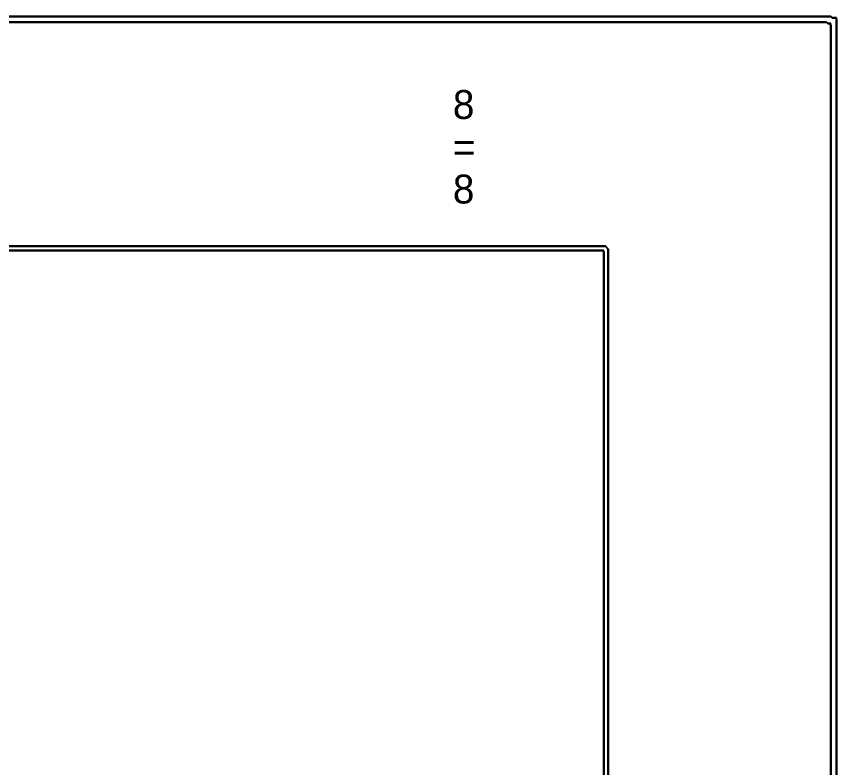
# Model space of a CAD drawing. Header units: metres. Extents: x 7 to 3931, y 6 to 2277.
# Drawn here: x 1728 to 2295, y 1757 to 2277 of the extents above; entities that cross this region are included whole.
import ezdxf

# ---------------------------------------------------------------- set-up
doc = ezdxf.new("R2010")
doc.units = ezdxf.units.M

msp = doc.modelspace()

# ---------------------------------------------------------------- linework, layer by layer
for p, q in [((2291, 2277), (12, 2277)), ((12, 2277), (2291, 2277)), ((2292, 2276), (2291, 2277)), ((2291, 2277), (2292, 2276)), ((2295, 2276), (2292, 2276)), ((2292, 2276), (2294, 2276)), ((2294, 2276), (2295, 2275)), ((2295, 29), (2295, 2276)), ((2288, 2273), (15, 2273)), ((15, 2273), (2288, 2273)), ((2289, 2272), (2288, 2273)), ((2288, 2273), (2289, 2272)), ((2291, 2272), (2289, 2272)), ((2289, 2272), (2290, 2272)), ((2290, 2272), (2291, 2271)), ((2291, 33), (2291, 2272)), ((2291, 2271), (2291, 34)), ((2295, 2275), (2295, 30)), ((2135, 2118), (168, 2118)), ((168, 2118), (2135, 2118)), ((2137, 2116), (2135, 2118)), ((2135, 2118), (2137, 2116)), ((2134, 2115), (169, 2115)), ((170, 2115), (2133, 2115)), ((2133, 2115), (2134, 2114)), ((2134, 189), (2134, 2115)), ((2134, 2114), (2134, 191)), ((2137, 188), (2137, 2116)), ((2137, 2116), (2137, 189))]:
    msp.add_line(p, q)

# ---------------------------------------------------------------- texts
for s, p in [('8', (2029.5, 2206)), ('=', (2029.5, 2176.5)), ('8', (2029.5, 2147.5))]:
    msp.add_text(s, height=20).set_placement(p)

doc.saveas('drawing.dxf')
